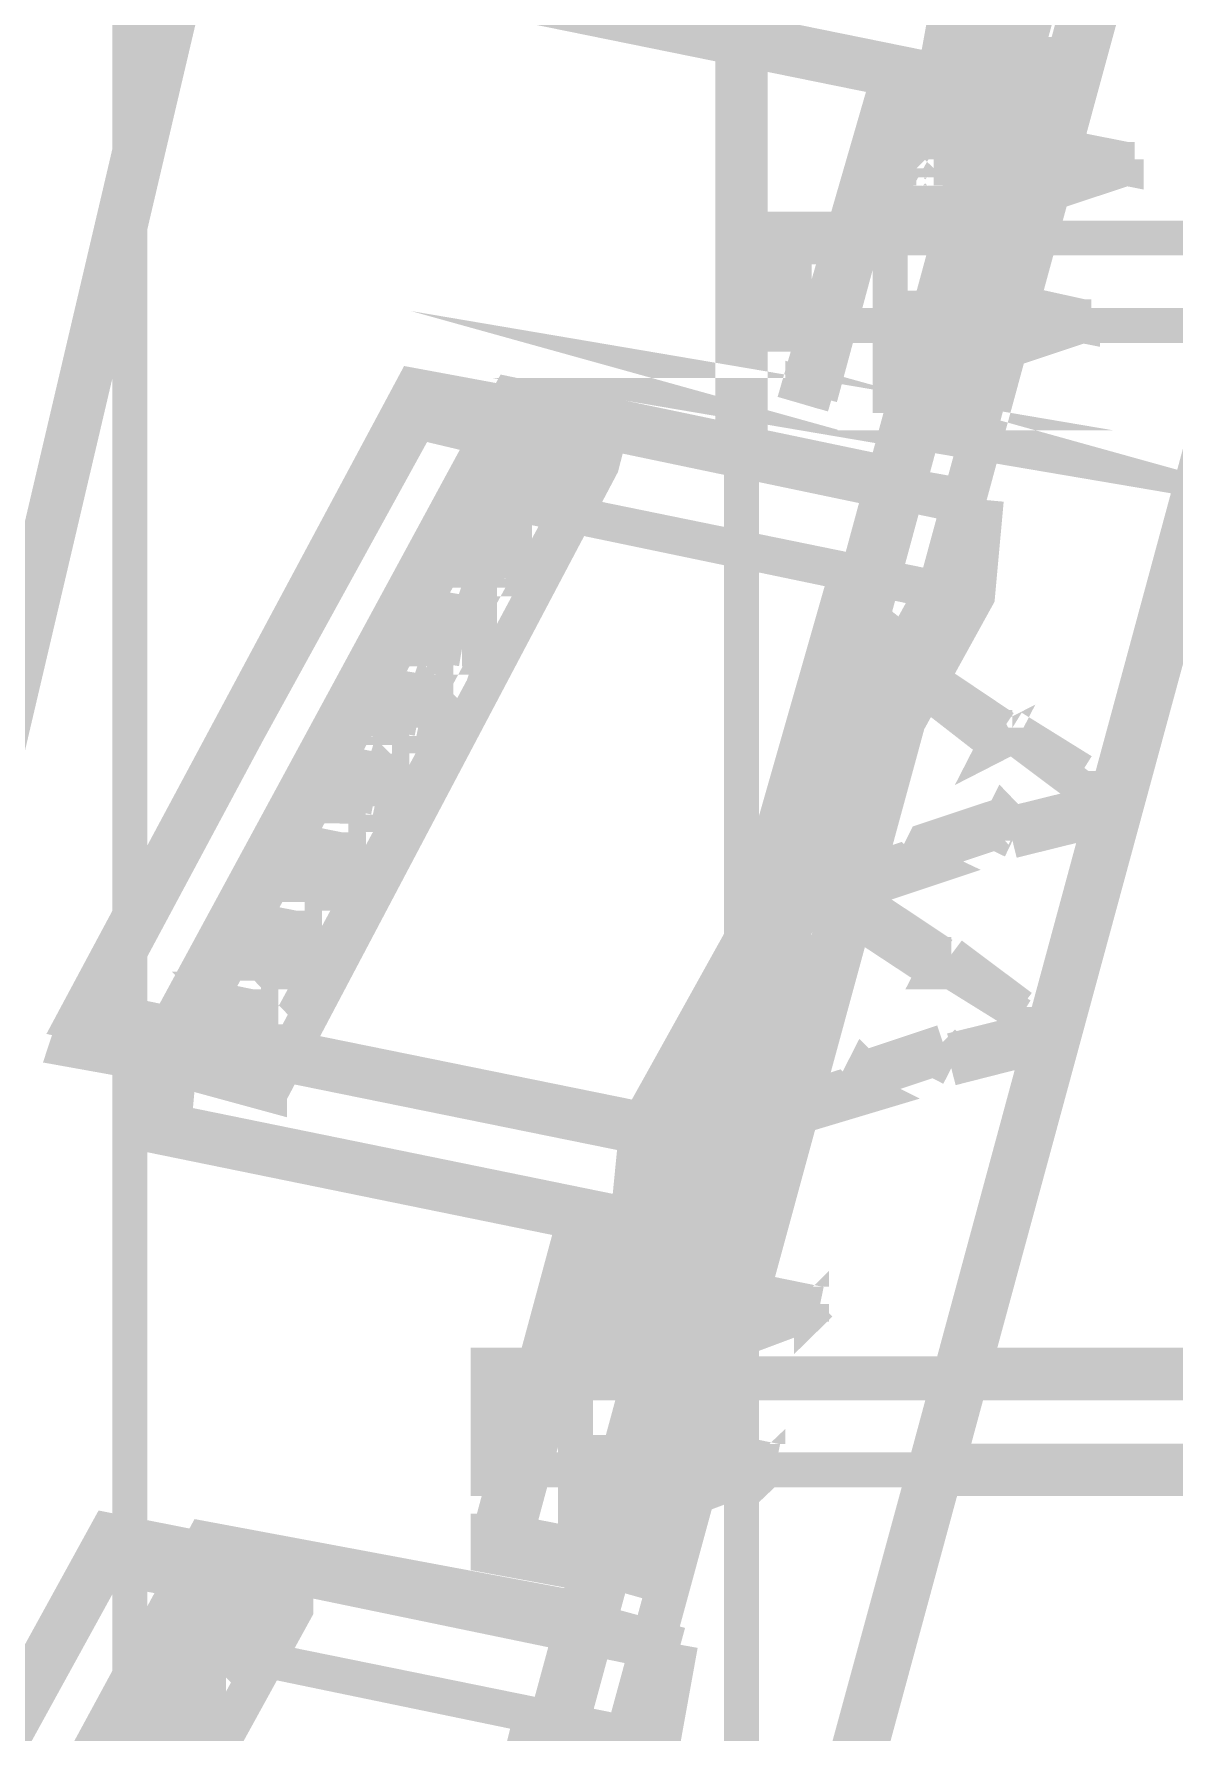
# Model space of a CAD drawing. Extents: x 0.1 to 11.6, y 0.3 to 16.2.
# Drawn here: x 8.3234 to 8.5408, y 13.0567 to 13.3806 of the extents above; entities that cross this region are included whole.
import ezdxf

# ---------------------------------------------------------------- set-up
doc = ezdxf.new("R2010")
doc.units = 0
doc.header["$MEASUREMENT"] = 0

msp = doc.modelspace()

# ---------------------------------------------------------------- linework, layer by layer
at = {"color": 0}
for points, const_width in [([(8.09, 12.2783), (8.45833, 13.8483)], 0.01), ([(8.61003, 13.3217), (8.59169, 13.3834), (8.60835, 13.32)], 0.01), ([(8.34169, 13.045), (8.34169, 13.0866), (8.34169, 13.1283), (8.34169, 13.17), (8.34169, 13.2116), (8.34169, 13.2517), (8.34169, 13.29), (8.34169, 13.3283), (8.34169, 13.3666), (8.34169, 13.4033), (8.34169, 13.4383), (8.34169, 13.4733), (8.34169, 13.5067), (8.34169, 13.54), (8.34169, 13.5717), (8.34169, 13.6017), (8.34169, 13.6317), (8.34169, 13.66)], 0.006667), ([(8.19499, 12.1816), (8.19168, 12.1833), (8.18832, 12.195), (8.19, 12.1967), (8.55832, 13.5517), (8.56168, 13.5483)], 0.01), ([(8.55832, 13.5517), (8.55664, 13.5517), (8.18832, 12.195)], 0.01), ([(8.45833, 13.3783), (8.45833, 13.3967), (8.45833, 13.4267), (8.45833, 13.4567), (8.45833, 13.485), (8.45833, 13.5133), (8.45833, 13.5283)], 0.006667), ([(8.60499, 13.5167), (8.23335, 12.1533)], 0.006667), ([(8.23335, 12.1517), (8.60499, 13.515)], 0.006667), ([(8.60667, 13.515), (8.23503, 12.15)], 0.006667), ([(8.23503, 12.1517), (8.60499, 13.515)], 0.006667), ([(8.56168, 13.5084), (8.56, 13.4916), (8.49501, 13.3717)], 0.006667), ([(8.18668, 12.135), (8.55832, 13.5)], 0.006667), ([(8.19667, 12.1783), (8.55664, 13.5)], 0.006667), ([(8.42503, 12.8483), (8.58832, 13.4517)], 0.01), ([(8.42503, 12.8467), (8.58832, 13.4483)], 0.01), ([(8.49669, 13.3717), (8.40668, 13.39), (8.41, 13.4083)], 0.01), ([(8.51833, 13.41), (8.49669, 13.3717), (8.5, 13.39)], 0.01), ([(8.52001, 13.3666), (8.52001, 13.3767), (8.50331, 13.315)], 0.006667), ([(8.32335, 13.2683), (8.19997, 13.3917)], 0.006667), ([(8.40668, 13.39), (8.49501, 13.3717), (8.49832, 13.39)], 0.006667), ([(8.45833, 13.3017), (8.45833, 13.3333), (8.45833, 13.365), (8.45833, 13.3783)], 0.01), ([(8.48833, 13.3733), (8.47, 13.31)], 0.01), ([(8.48833, 13.3733), (8.47168, 13.3117)], 0.01), ([(8.51833, 13.3767), (8.5, 13.315)], 0.006667), ([(8.51833, 13.3767), (8.51833, 13.3683), (8.5, 13.305)], 0.006667), ([(8.51833, 13.3767), (8.5, 13.315)], 0.006667), ([(8.52001, 13.3767), (8.51833, 13.3767), (8.50168, 13.315)], 0.006667), ([(8.48833, 13.3733), (8.47, 13.31)], 0.006667), ([(8.48833, 13.3733), (8.48833, 13.3717), (8.47, 13.31)], 0.006667), ([(8.48833, 13.3733), (8.49669, 13.3717)], 0.006667), ([(8.48833, 13.3733), (8.49001, 13.3733)], 0.006667), ([(8.48833, 13.3717), (8.51833, 13.3666), (8.50168, 13.3033)], 0.006667), ([(8.49669, 13.3717), (8.50667, 13.37)], 0.01), ([(8.51833, 13.3683), (8.51665, 13.3683), (8.5, 13.305)], 0.006667), ([(8.5, 13.305), (8.51833, 13.3683)], 0.006667), ([(8.50667, 13.37), (8.51665, 13.3683)], 0.006667), ([(8.5, 13.3483), (8.5, 13.3666), (8.48665, 13.3666)], 0.006667), ([(8.48665, 13.3666), (8.48665, 13.3483)], 0.006667), ([(8.5, 13.365), (8.48665, 13.365)], 0.006667), ([(8.51833, 13.3666), (8.52001, 13.3666), (8.50331, 13.305)], 0.006667), ([(8.50331, 13.3033), (8.52001, 13.3666)], 0.006667), ([(8.49164, 13.3583), (8.49333, 13.36), (8.49501, 13.3583)], 0.01), ([(8.49164, 13.36), (8.49164, 13.3583), (8.49164, 13.3567), (8.49164, 13.3583), (8.49333, 13.3567), (8.49501, 13.3583), (8.49501, 13.3567), (8.49333, 13.3567), (8.49164, 13.3567), (8.49164, 13.3583)], 0.006667), ([(8.49501, 13.3583), (8.49501, 13.3567), (8.49501, 13.355), (8.49333, 13.355), (8.49164, 13.355), (8.49164, 13.3567)], 0.006667), ([(8.49501, 13.3583), (8.49501, 13.36)], 0.006667), ([(8.49501, 13.3567), (8.49501, 13.3583)], 0.006667), ([(8.51497, 13.36), (8.51497, 13.3583), (8.51497, 13.35)], 0.006667), ([(8.53168, 13.3567), (8.51497, 13.36)], 0.006667), ([(8.51497, 13.36), (8.51497, 13.3517)], 0.006667), ([(8.53168, 13.3567), (8.53168, 13.355), (8.51497, 13.3583)], 0.006667), ([(8.51497, 13.3517), (8.51665, 13.3517), (8.53168, 13.3567)], 0.006667), ([(8.51497, 13.35), (8.51665, 13.35), (8.53168, 13.355)], 0.006667), ([(8.53168, 13.355), (8.53168, 13.3567)], 0.006667), ([(8.53168, 13.3567), (8.53331, 13.3567)], 0.006667), ([(8.51497, 13.35), (8.51497, 13.3517)], 0.006667), ([(8.51665, 13.35), (8.51665, 13.3517)], 0.006667), ([(8.5, 13.3417), (8.5, 13.3433), (8.5, 13.345), (8.5, 13.3467), (8.5, 13.3483), (8.48665, 13.3483)], 0.006667), ([(8.48665, 13.3483), (8.48665, 13.3467), (8.48665, 13.345), (8.48665, 13.3433), (8.48665, 13.3417)], 0.006667), ([(8.5, 13.3483), (8.48665, 13.3483)], 0.006667), ([(8.5, 13.345), (8.48665, 13.345)], 0.006667), ([(8.47999, 13.3417), (8.46669, 13.3417), (8.46669, 13.34), (8.46669, 13.3383), (8.46669, 13.3366), (8.46669, 13.335), (8.46669, 13.3333), (8.46669, 13.3317), (8.46669, 13.33), (8.46669, 13.3283), (8.46669, 13.3267), (8.46669, 13.325), (8.47499, 13.325)], 0.01), ([(9.39165, 13.3417), (8.46669, 13.3417)], 0.006667), ([(8.56, 13.3417), (8.47999, 13.3417)], 0.006667), ([(8.5, 13.3283), (8.5, 13.33), (8.5, 13.3317), (8.5, 13.3333), (8.5, 13.335), (8.5, 13.3366), (8.5, 13.3383), (8.5, 13.34), (8.5, 13.3417), (8.48665, 13.3417)], 0.006667), ([(8.48665, 13.3417), (8.48665, 13.34), (8.48665, 13.3383), (8.48665, 13.3366), (8.48665, 13.335), (8.48665, 13.3333), (8.48665, 13.3317), (8.48665, 13.33), (8.48665, 13.3283)], 0.006667), ([(8.50836, 13.33), (8.50667, 13.3283), (8.50667, 13.32)], 0.006667), ([(8.52333, 13.3267), (8.50836, 13.33)], 0.006667), ([(8.50836, 13.33), (8.50836, 13.3217)], 0.006667), ([(8.5, 13.3083), (8.5, 13.3267), (8.48665, 13.3267), (8.5, 13.3267), (8.5, 13.3283), (8.48665, 13.3283)], 0.006667), ([(8.48665, 13.3283), (8.48665, 13.3267), (8.48665, 13.3083)], 0.006667), ([(8.5, 13.3267), (8.48665, 13.3267)], 0.006667), ([(8.52333, 13.3267), (8.52333, 13.325), (8.50667, 13.3283)], 0.006667), ([(8.50836, 13.3217), (8.50999, 13.3217), (8.52333, 13.3267)], 0.006667), ([(8.52333, 13.3267), (8.52333, 13.325)], 0.006667), ([(8.52333, 13.3267), (8.52501, 13.3267)], 0.006667), ([(8.46669, 13.325), (9.39165, 13.325)], 0.006667), ([(8.47499, 13.325), (8.55501, 13.325)], 0.006667), ([(8.5, 13.325), (8.48665, 13.325)], 0.006667), ([(8.5, 13.325), (8.48665, 13.325)], 0.006667), ([(8.48665, 13.3233), (8.5, 13.3233)], 0.006667), ([(8.50667, 13.32), (8.50836, 13.32), (8.52333, 13.325)], 0.006667), ([(8.48665, 13.3217), (8.5, 13.3217)], 0.006667), ([(8.49164, 13.3167), (8.49164, 13.3184), (8.49164, 13.32), (8.49333, 13.32)], 0.01), ([(8.49164, 13.3167), (8.49333, 13.3184)], 0.01), ([(8.49333, 13.32), (8.49501, 13.32), (8.49501, 13.3184), (8.49501, 13.3167), (8.49333, 13.3167), (8.49164, 13.3167)], 0.006667), ([(8.50667, 13.32), (8.50836, 13.3217)], 0.006667), ([(8.50836, 13.32), (8.50999, 13.3217)], 0.006667), ([(8.49333, 13.3184), (8.49501, 13.3184), (8.49501, 13.3167), (8.49501, 13.315), (8.49333, 13.315), (8.49164, 13.315), (8.49164, 13.3167)], 0.006667), ([(8.49164, 13.315), (8.49333, 13.3133), (8.49501, 13.315), (8.49501, 13.3167), (8.49501, 13.3184), (8.49333, 13.3184)], 0.006667), ([(8.49164, 13.3167), (8.49164, 13.315), (8.49333, 13.315), (8.49501, 13.315), (8.49501, 13.3167), (8.49501, 13.3184), (8.49333, 13.3184)], 0.006667), ([(8.49164, 13.3184), (8.49164, 13.3167)], 0.006667), ([(8.49164, 13.3167), (8.49333, 13.3167)], 0.006667), ([(8.49164, 13.3167), (8.49333, 13.3167)], 0.006667), ([(8.49501, 13.3167), (8.49501, 13.3184)], 0.006667), ([(8.49501, 13.3167), (8.49669, 13.3167)], 0.006667), ([(8.34999, 13.19), (8.33333, 13.1934), (8.39665, 13.3117), (8.41499, 13.3083)], 0.01), ([(8.5, 13.305), (8.5, 13.315), (8.50168, 13.315)], 0.006667), ([(8.50168, 13.315), (8.50331, 13.315)], 0.006667), ([(8.50331, 13.315), (8.50331, 13.305)], 0.006667), ([(8.465, 13.2167), (8.44, 13.1717), (8.34999, 13.19), (8.41499, 13.31), (8.48665, 13.295)], 0.01), ([(8.43164, 13.2983), (8.39665, 13.3066), (8.39665, 13.3117)], 0.006667), ([(8.50331, 13.2733), (8.41336, 13.2917), (8.41499, 13.31)], 0.006667), ([(8.33165, 13.1883), (8.39665, 13.3066)], 0.006667), ([(8.35167, 13.19), (8.41499, 13.3083)], 0.006667), ([(8.41499, 13.3083), (8.41168, 13.2917), (8.41336, 13.2917)], 0.006667), ([(8.41499, 13.3083), (8.43332, 13.305)], 0.006667), ([(8.41499, 13.3083), (8.50331, 13.29)], 0.006667), ([(8.48665, 13.3083), (8.48833, 13.3083)], 0.006667), ([(8.49001, 13.3066), (8.5, 13.305)], 0.006667), ([(8.50168, 13.3033), (8.49001, 13.3066)], 0.006667), ([(8.34999, 13.185), (8.41499, 13.3033)], 0.006667), ([(8.43332, 13.305), (8.43164, 13.2983), (8.36833, 13.18), (8.43164, 13.2983)], 0.006667), ([(8.43332, 13.305), (8.36833, 13.185)], 0.006667), ([(8.43164, 13.2983), (8.41336, 13.3017), (8.41499, 13.3033)], 0.006667), ([(8.41499, 13.3033), (8.43164, 13.2983)], 0.006667), ([(8.5, 13.305), (8.50168, 13.305)], 0.006667), ([(8.50331, 13.305), (8.50331, 13.3033), (8.50168, 13.3033)], 0.006667), ([(8.41336, 13.3017), (8.34999, 13.1833), (8.34999, 13.185)], 0.006667), ([(8.41168, 13.3017), (8.41, 13.295)], 0.006667), ([(8.41168, 13.295), (8.41336, 13.3), (8.41168, 13.3), (8.41168, 13.3017), (8.41336, 13.3017)], 0.006667), ([(8.41336, 13.28), (8.41499, 13.285), (8.41499, 13.2833), (8.41336, 13.2833)], 0.006667), ([(8.41336, 13.2967), (8.41336, 13.3017), (8.42165, 13.3)], 0.006667), ([(8.42165, 13.2933), (8.42165, 13.2983), (8.41336, 13.3)], 0.006667), ([(8.41835, 13.3017), (8.41835, 13.3)], 0.006667), ([(8.42165, 13.295), (8.42165, 13.3), (8.42333, 13.3), (8.42333, 13.2983), (8.42165, 13.2983)], 0.006667), ([(8.42165, 13.2983), (8.42165, 13.3)], 0.006667), ([(8.45833, 12.9683), (8.45833, 12.97), (8.45833, 13.01), (8.45833, 13.0483), (8.45833, 13.0866), (8.45833, 13.125), (8.45833, 13.1617), (8.45833, 13.1967), (8.45833, 13.2333), (8.45833, 13.2667), (8.45833, 13.3), (8.45833, 13.3017)], 0.006667), ([(8.36833, 13.1783), (8.43164, 13.2983)], 0.006667), ([(8.41168, 13.295), (8.41, 13.295), (8.41, 13.2967), (8.41168, 13.2967), (8.41336, 13.2967)], 0.006667), ([(8.41336, 13.2967), (8.42165, 13.295)], 0.006667), ([(8.42333, 13.2933), (8.42333, 13.2983)], 0.006667), ([(8.42165, 13.2933), (8.41168, 13.295)], 0.006667), ([(8.41835, 13.295), (8.41835, 13.2933)], 0.006667), ([(8.42165, 13.295), (8.42165, 13.2933), (8.42333, 13.2933), (8.42165, 13.2933)], 0.006667), ([(8.42165, 13.2917), (8.42165, 13.2933)], 0.006667), ([(8.48665, 13.295), (8.50499, 13.2917)], 0.006667), ([(8.41168, 13.2917), (8.5, 13.2733)], 0.006667), ([(8.50331, 13.29), (8.5, 13.2733), (8.43668, 13.155)], 0.006667), ([(8.50331, 13.29), (8.43832, 13.1717)], 0.006667), ([(8.45833, 13.1917), (8.50331, 13.2733), (8.50499, 13.2917)], 0.006667), ([(8.50499, 13.2917), (8.465, 13.2183)], 0.006667), ([(8.40332, 13.28), (8.405, 13.285), (8.40332, 13.285), (8.40332, 13.2867), (8.405, 13.2867)], 0.006667), ([(8.40332, 13.2867), (8.40332, 13.28)], 0.006667), ([(8.405, 13.2817), (8.405, 13.2867), (8.41499, 13.285)], 0.006667), ([(8.405, 13.265), (8.40668, 13.27), (8.40668, 13.2683), (8.40831, 13.2683), (8.40668, 13.2683), (8.405, 13.2683)], 0.006667), ([(8.41, 13.2867), (8.41, 13.285)], 0.006667), ([(8.41336, 13.2783), (8.41336, 13.2833), (8.405, 13.285)], 0.006667), ([(8.41336, 13.2833), (8.41336, 13.285)], 0.006667), ([(8.41499, 13.2783), (8.41499, 13.2833)], 0.006667), ([(8.40332, 13.28), (8.40332, 13.2817), (8.405, 13.2817)], 0.006667), ([(8.41336, 13.2783), (8.40332, 13.28)], 0.006667), ([(8.405, 13.2817), (8.41336, 13.28)], 0.006667), ([(8.41, 13.28), (8.41, 13.2783)], 0.006667), ([(8.41336, 13.28), (8.41336, 13.2783), (8.41499, 13.2783), (8.41336, 13.2783)], 0.006667), ([(8.41336, 13.2767), (8.41336, 13.2783)], 0.006667), ([(8.39501, 13.265), (8.39665, 13.27), (8.39501, 13.27), (8.39501, 13.2717), (8.39665, 13.2717)], 0.006667), ([(8.39501, 13.2717), (8.39501, 13.2667)], 0.006667), ([(8.39665, 13.2667), (8.39665, 13.2717), (8.40668, 13.27)], 0.006667), ([(8.40332, 13.2717), (8.40169, 13.27)], 0.006667), ([(8.47999, 13.2683), (8.47999, 13.2717)], 0.01), ([(8.47835, 13.22), (8.47999, 13.22), (8.47999, 13.2717), (8.47999, 13.22)], 0.006667), ([(8.47835, 13.22), (8.47835, 13.2717)], 0.006667), ([(8.47999, 13.2717), (8.49501, 13.26)], 0.006667), ([(8.405, 13.2633), (8.405, 13.2683), (8.39665, 13.27)], 0.006667), ([(8.405, 13.2683), (8.40668, 13.27)], 0.006667), ([(8.40668, 13.2633), (8.40831, 13.2683)], 0.006667), ([(8.47999, 13.2683), (8.49501, 13.2567)], 0.006667), ([(8.47999, 13.22), (8.47999, 13.2167), (8.47999, 13.2683)], 0.006667), ([(8.39501, 13.265), (8.39501, 13.2667), (8.39665, 13.2667)], 0.006667), ([(8.405, 13.2633), (8.39501, 13.265)], 0.006667), ([(8.39665, 13.2667), (8.405, 13.265)], 0.006667), ([(8.40169, 13.265), (8.40169, 13.2633)], 0.006667), ([(8.405, 13.265), (8.40668, 13.2633), (8.405, 13.2633)], 0.006667), ([(8.405, 13.2617), (8.405, 13.2633)], 0.006667), ([(8.38835, 13.2517), (8.38835, 13.2567), (8.39833, 13.255)], 0.006667), ([(8.39665, 13.25), (8.39833, 13.255), (8.40001, 13.2533), (8.39833, 13.2533), (8.39665, 13.2533)], 0.006667), ([(8.49333, 13.2584), (8.49164, 13.2567), (8.50667, 13.245)], 0.006667), ([(8.49501, 13.26), (8.49501, 13.2567), (8.49164, 13.2567)], 0.006667), ([(8.49501, 13.26), (8.49333, 13.2584)], 0.006667), ([(8.49333, 13.2584), (8.50836, 13.2483)], 0.006667), ([(8.38835, 13.25), (8.38835, 13.255), (8.38667, 13.255), (8.38667, 13.2567), (8.38835, 13.2567)], 0.006667), ([(8.38667, 13.2567), (8.38667, 13.2517)], 0.006667), ([(8.39665, 13.2483), (8.39665, 13.2533), (8.38835, 13.255)], 0.006667), ([(8.39501, 13.2567), (8.39501, 13.255)], 0.006667), ([(8.39833, 13.2533), (8.39833, 13.255)], 0.006667), ([(8.38835, 13.25), (8.38667, 13.25), (8.38667, 13.2517), (8.38835, 13.2517)], 0.006667), ([(8.38835, 13.2517), (8.39665, 13.25)], 0.006667), ([(8.39833, 13.2483), (8.40001, 13.2533)], 0.006667), ([(8.39665, 13.2483), (8.38835, 13.25)], 0.006667), ([(8.39333, 13.25), (8.39333, 13.2483)], 0.006667), ([(8.39665, 13.25), (8.39833, 13.25), (8.39833, 13.2483), (8.39665, 13.2483)], 0.006667), ([(8.39665, 13.2483), (8.39833, 13.2483)], 0.006667), ([(8.50999, 13.2483), (8.50836, 13.2483), (8.50667, 13.245), (8.50999, 13.2467)], 0.006667), ([(8.50999, 13.2483), (8.50999, 13.2467), (8.52333, 13.2367)], 0.006667), ([(8.50999, 13.2483), (8.52333, 13.24)], 0.006667), ([(8.37999, 13.235), (8.37999, 13.24), (8.37831, 13.24), (8.37831, 13.2416), (8.37999, 13.2416), (8.38167, 13.2416)], 0.006667), ([(8.37831, 13.2416), (8.37831, 13.2367)], 0.006667), ([(8.37999, 13.2367), (8.38167, 13.2416), (8.38997, 13.24)], 0.006667), ([(8.38667, 13.2416), (8.38667, 13.24)], 0.006667), ([(8.38835, 13.235), (8.38997, 13.24), (8.39165, 13.2383), (8.38997, 13.2383)], 0.006667), ([(8.46669, 13.225), (8.46669, 13.2233), (8.46832, 13.2267)], 0.01), ([(8.38835, 13.2333), (8.38997, 13.2383), (8.37999, 13.24)], 0.006667), ([(8.38997, 13.2383), (8.38997, 13.24)], 0.006667), ([(8.38997, 13.2333), (8.39165, 13.2383)], 0.006667), ([(8.52333, 13.2333), (8.52333, 13.24), (8.52333, 13.2367), (8.52333, 13.23)], 0.006667), ([(8.37999, 13.235), (8.37831, 13.235), (8.37831, 13.2367), (8.37999, 13.2367)], 0.006667), ([(8.37999, 13.2367), (8.38835, 13.235)], 0.006667), ([(8.38835, 13.2333), (8.37999, 13.235)], 0.006667), ([(8.38499, 13.235), (8.38499, 13.2333)], 0.006667), ([(8.38835, 13.235), (8.38997, 13.235), (8.38997, 13.2333), (8.38835, 13.2333)], 0.006667), ([(8.38835, 13.2333), (8.38997, 13.2333)], 0.006667), ([(8.50836, 13.2317), (8.49333, 13.2267), (8.49164, 13.2233), (8.50667, 13.2283)], 0.006667), ([(8.50999, 13.23), (8.50836, 13.2317), (8.50667, 13.2283), (8.50999, 13.2267)], 0.006667), ([(8.52333, 13.2333), (8.52333, 13.23), (8.50999, 13.2267)], 0.006667), ([(8.52333, 13.2333), (8.50999, 13.23)], 0.006667), ([(8.50999, 13.2267), (8.50999, 13.23)], 0.006667), ([(8.37169, 13.2267), (8.37001, 13.2217)], 0.006667), ([(8.37169, 13.2217), (8.37332, 13.2267), (8.38167, 13.225)], 0.006667), ([(8.37169, 13.22), (8.37169, 13.225), (8.37169, 13.2267), (8.37332, 13.2267)], 0.006667), ([(8.37999, 13.2183), (8.38167, 13.2233), (8.37169, 13.225)], 0.006667), ([(8.37831, 13.2267), (8.37831, 13.225)], 0.006667), ([(8.38167, 13.22), (8.38167, 13.225), (8.38336, 13.225), (8.38336, 13.2233), (8.38167, 13.2233)], 0.006667), ([(8.38167, 13.2233), (8.38167, 13.225)], 0.006667), ([(8.465, 13.225), (8.465, 13.2167)], 0.01), ([(8.48335, 13.2133), (8.46669, 13.2233), (8.46669, 13.1733)], 0.006667), ([(8.46832, 13.2267), (8.48335, 13.2167)], 0.006667), ([(8.46832, 13.1767), (8.46832, 13.2267)], 0.006667), ([(8.47999, 13.22), (8.49501, 13.225), (8.49333, 13.2267)], 0.006667), ([(8.49501, 13.2217), (8.49501, 13.225)], 0.006667), ([(8.37169, 13.22), (8.37001, 13.22), (8.37001, 13.2217), (8.37169, 13.2217)], 0.006667), ([(8.37169, 13.2217), (8.38167, 13.22)], 0.006667), ([(8.38167, 13.2183), (8.38336, 13.2233)], 0.006667), ([(8.46832, 13.1767), (8.46669, 13.1733), (8.46669, 13.2233)], 0.006667), ([(8.47999, 13.2167), (8.49501, 13.2217), (8.49164, 13.2233)], 0.006667), ([(8.37999, 13.2183), (8.37169, 13.22)], 0.006667), ([(8.37668, 13.22), (8.37668, 13.2183)], 0.006667), ([(8.38167, 13.22), (8.38167, 13.2183), (8.37999, 13.2183)], 0.006667), ([(8.47999, 13.22), (8.46669, 13.1733), (8.465, 13.1733)], 0.006667), ([(8.465, 13.1733), (8.47835, 13.22)], 0.006667), ([(8.37999, 13.2183), (8.38167, 13.2183)], 0.006667), ([(8.465, 13.2167), (8.465, 13.1733)], 0.006667), ([(8.48335, 13.2167), (8.48335, 13.2133), (8.47999, 13.2116)], 0.006667), ([(8.48335, 13.2167), (8.48167, 13.215)], 0.006667), ([(8.36333, 13.2067), (8.36501, 13.2116), (8.37332, 13.21)], 0.006667), ([(8.48167, 13.215), (8.47999, 13.2116), (8.49501, 13.2017)], 0.006667), ([(8.48167, 13.215), (8.49669, 13.205)], 0.006667), ([(8.36333, 13.2116), (8.36165, 13.2067)], 0.006667), ([(8.36333, 13.205), (8.36501, 13.21), (8.36333, 13.21), (8.36333, 13.2116), (8.36501, 13.2116)], 0.006667), ([(8.37169, 13.2033), (8.37332, 13.2083), (8.36501, 13.21)], 0.006667), ([(8.37001, 13.2116), (8.37001, 13.21)], 0.006667), ([(8.37332, 13.205), (8.37332, 13.21), (8.375, 13.21), (8.375, 13.2083), (8.37332, 13.2083)], 0.006667), ([(8.37332, 13.2083), (8.37332, 13.21)], 0.006667), ([(8.36333, 13.205), (8.36165, 13.205), (8.36165, 13.2067), (8.36333, 13.2067)], 0.006667), ([(8.36333, 13.2067), (8.37332, 13.205)], 0.006667), ([(8.375, 13.2033), (8.375, 13.2083)], 0.006667), ([(8.37169, 13.2033), (8.36333, 13.205)], 0.006667), ([(8.37001, 13.205), (8.36833, 13.2033)], 0.006667), ([(8.37332, 13.205), (8.37332, 13.2033), (8.375, 13.2033), (8.37332, 13.2033), (8.37169, 13.2033)], 0.006667), ([(8.37169, 13.2033), (8.37332, 13.2033)], 0.006667), ([(8.49669, 13.205), (8.49501, 13.2017), (8.49832, 13.2017)], 0.006667), ([(8.49669, 13.205), (8.49832, 13.205)], 0.006667), ([(8.49832, 13.205), (8.49832, 13.2017), (8.51167, 13.1934)], 0.006667), ([(8.49832, 13.205), (8.51167, 13.195)], 0.006667), ([(8.35499, 13.1967), (8.35335, 13.1917)], 0.006667), ([(8.35499, 13.19), (8.35667, 13.195), (8.35499, 13.195), (8.35499, 13.1967), (8.35667, 13.1967)], 0.006667), ([(8.35667, 13.1917), (8.35667, 13.1967), (8.36501, 13.195)], 0.006667), ([(8.36165, 13.1967), (8.36165, 13.195)], 0.006667), ([(8.34999, 13.185), (8.33165, 13.1883), (8.33333, 13.1934)], 0.01), ([(8.36501, 13.1883), (8.36501, 13.1934), (8.35667, 13.195)], 0.006667), ([(8.36501, 13.19), (8.36501, 13.195), (8.36664, 13.195), (8.36664, 13.1934), (8.36501, 13.1934)], 0.006667), ([(8.36501, 13.1934), (8.36501, 13.195)], 0.006667), ([(8.36664, 13.1883), (8.36664, 13.1934)], 0.006667), ([(8.45833, 13.1917), (8.43832, 13.1533), (8.44, 13.1717)], 0.01), ([(8.51167, 13.19), (8.51167, 13.195), (8.51167, 13.1934), (8.51167, 13.1867)], 0.006667), ([(8.43832, 13.1533), (8.34831, 13.1717), (8.34999, 13.19)], 0.01), ([(8.34831, 13.1717), (8.35167, 13.19)], 0.006667), ([(8.36833, 13.185), (8.34999, 13.19)], 0.006667), ([(8.43832, 13.1717), (8.35167, 13.19)], 0.006667), ([(8.35499, 13.19), (8.35335, 13.19), (8.35335, 13.1917), (8.35499, 13.1917), (8.35667, 13.1917)], 0.006667), ([(8.36501, 13.1883), (8.35499, 13.19)], 0.006667), ([(8.35667, 13.1917), (8.36501, 13.19)], 0.006667), ([(8.36165, 13.19), (8.36165, 13.1883)], 0.006667), ([(8.36501, 13.19), (8.36501, 13.1883), (8.36664, 13.1883), (8.36501, 13.1883)], 0.006667), ([(8.49832, 13.1867), (8.51167, 13.19), (8.51167, 13.1867), (8.49832, 13.1833)], 0.006667), ([(8.36501, 13.1883), (8.36664, 13.1883)], 0.006667), ([(8.48167, 13.1833), (8.49669, 13.1883)], 0.006667), ([(8.49669, 13.1883), (8.49501, 13.185), (8.49832, 13.1833)], 0.006667), ([(8.49669, 13.1883), (8.49832, 13.1867)], 0.006667), ([(8.49832, 13.1833), (8.49832, 13.1867)], 0.006667), ([(8.36833, 13.185), (8.36833, 13.18), (8.34999, 13.185)], 0.006667), ([(8.36833, 13.18), (8.34999, 13.185)], 0.006667), ([(8.34999, 13.1833), (8.36833, 13.1783), (8.36833, 13.18)], 0.006667), ([(8.46832, 13.1767), (8.48335, 13.1816), (8.48167, 13.1833), (8.47999, 13.18), (8.49501, 13.185)], 0.006667), ([(8.46001, 13.1483), (8.46001, 13.1583), (8.44336, 13.0967)], 0.006667), ([(8.46669, 13.1733), (8.48335, 13.1783), (8.47999, 13.18)], 0.006667), ([(8.48335, 13.1783), (8.48335, 13.1816)], 0.006667), ([(8.34831, 13.1717), (8.43668, 13.155), (8.43832, 13.1717)], 0.006667), ([(8.34831, 13.1717), (8.34999, 13.1717)], 0.006667), ([(8.46001, 13.1583), (8.45833, 13.1583), (8.44168, 13.0967)], 0.006667), ([(8.45833, 13.1583), (8.45833, 13.15), (8.44168, 13.0883)], 0.006667), ([(8.45833, 13.1583), (8.44168, 13.0967)], 0.006667), ([(8.46001, 13.1583), (8.44336, 13.0967)], 0.006667), ([(8.42833, 13.155), (8.41168, 13.0933)], 0.01), ([(8.42833, 13.155), (8.41168, 13.0917)], 0.006667), ([(8.42833, 13.155), (8.41168, 13.0917)], 0.006667), ([(8.43001, 13.155), (8.41336, 13.0933)], 0.01), ([(8.42833, 13.155), (8.46001, 13.1483), (8.44168, 13.085)], 0.006667), ([(8.42833, 13.155), (8.43001, 13.155)], 0.006667), ([(8.43001, 13.155), (8.43832, 13.1533)], 0.006667), ([(8.43832, 13.1533), (8.44835, 13.1517)], 0.01), ([(8.44835, 13.1517), (8.45665, 13.15)], 0.006667), ([(8.44168, 13.1317), (8.44168, 13.1483), (8.42665, 13.1483)], 0.006667), ([(8.42665, 13.1483), (8.42665, 13.1317)], 0.006667), ([(8.45833, 13.15), (8.45665, 13.15), (8.44, 13.0866)], 0.006667), ([(8.44168, 13.0883), (8.45833, 13.15)], 0.006667), ([(8.46001, 13.1483), (8.44336, 13.0866)], 0.006667), ([(8.44336, 13.0866), (8.46001, 13.1483)], 0.006667), ([(8.44168, 13.1467), (8.42665, 13.1467)], 0.006667), ([(8.43164, 13.1417), (8.43332, 13.1417), (8.435, 13.1417), (8.43668, 13.1417)], 0.01), ([(8.43164, 13.14), (8.43332, 13.1417), (8.435, 13.1417), (8.43668, 13.14)], 0.01), ([(8.43164, 13.1417), (8.43332, 13.1417), (8.435, 13.1417), (8.43668, 13.1417)], 0.01), ([(8.43164, 13.1417), (8.43164, 13.14)], 0.006667), ([(8.43668, 13.14), (8.43668, 13.1417)], 0.006667), ([(8.45665, 13.1417), (8.45665, 13.1334)], 0.006667), ([(8.47331, 13.1383), (8.47168, 13.1383), (8.45665, 13.1417)], 0.006667), ([(8.47331, 13.1383), (8.45665, 13.1417)], 0.006667), ([(8.45665, 13.1417), (8.45665, 13.1334)], 0.006667), ([(8.47331, 13.1383), (8.47168, 13.1367), (8.47168, 13.1383)], 0.006667), ([(8.43164, 13.14), (8.43164, 13.1383), (8.43332, 13.1383), (8.435, 13.1383), (8.43668, 13.14)], 0.006667), ([(8.45665, 13.1334), (8.45833, 13.1334), (8.47331, 13.1383)], 0.006667), ([(8.47331, 13.1383), (8.47499, 13.1383)], 0.006667), ([(8.45665, 13.1334), (8.45833, 13.1317), (8.47168, 13.1367)], 0.006667), ([(8.44168, 13.125), (8.44168, 13.1267), (8.44168, 13.1283), (8.44168, 13.13), (8.44168, 13.1317), (8.42665, 13.1317)], 0.006667), ([(8.42665, 13.1317), (8.42665, 13.13), (8.42665, 13.1283), (8.42665, 13.1267), (8.42665, 13.125)], 0.006667), ([(8.45665, 13.1334), (8.45833, 13.1334)], 0.006667), ([(8.45833, 13.1317), (8.45833, 13.1334)], 0.006667), ([(8.44168, 13.13), (8.42665, 13.13)], 0.006667), ([(8.41997, 13.125), (8.41168, 13.125), (8.41168, 13.1233), (8.41168, 13.1217), (8.41168, 13.12), (8.41168, 13.1183), (8.41168, 13.1166), (8.41168, 13.115), (8.41168, 13.1133), (8.41168, 13.1117), (8.41168, 13.11), (8.41168, 13.1083), (8.41168, 13.1067), (8.41499, 13.1067)], 0.01), ([(8.50168, 13.125), (8.41997, 13.125)], 0.006667), ([(8.44168, 13.1267), (8.42665, 13.1267)], 0.006667), ([(8.44168, 13.11), (8.44168, 13.1117), (8.44168, 13.1133), (8.44168, 13.115), (8.44168, 13.1166), (8.44168, 13.1183), (8.44168, 13.12), (8.44168, 13.1217), (8.44168, 13.1233), (8.44168, 13.125), (8.42665, 13.125)], 0.006667), ([(8.42665, 13.125), (8.42665, 13.1233), (8.42665, 13.1217), (8.42665, 13.12), (8.42665, 13.1183), (8.42665, 13.1166), (8.42665, 13.115), (8.42665, 13.1133), (8.42665, 13.1117), (8.42665, 13.11)], 0.006667), ([(8.62668, 13.125), (8.50168, 13.125)], 0.01), ([(9.59332, 13.1233), (8.41168, 13.1233)], 0.006667), ([(8.44835, 13.1117), (8.44835, 13.1033)], 0.006667), ([(8.465, 13.1083), (8.46332, 13.1083), (8.44835, 13.1117)], 0.006667), ([(8.465, 13.1083), (8.44835, 13.1117)], 0.006667), ([(8.44835, 13.1117), (8.44835, 13.1033)], 0.006667), ([(8.44168, 13.11), (8.42665, 13.11)], 0.006667), ([(8.42665, 13.11), (8.44168, 13.11), (8.44168, 13.1083)], 0.006667), ([(8.42665, 13.11), (8.42665, 13.1083)], 0.006667), ([(8.44168, 13.0917), (8.44168, 13.1083), (8.42665, 13.1083), (8.44168, 13.1083)], 0.006667), ([(8.42665, 13.1083), (8.42665, 13.0917)], 0.006667), ([(8.44168, 13.1083), (8.42665, 13.1083)], 0.006667), ([(8.44835, 13.1033), (8.44997, 13.1033), (8.465, 13.1083)], 0.006667), ([(8.465, 13.1083), (8.46332, 13.1067), (8.46332, 13.1083)], 0.006667), ([(8.465, 13.1083), (8.46669, 13.1083)], 0.006667), ([(8.49669, 13.1067), (8.63167, 13.1067)], 0.01), ([(8.41168, 13.1067), (9.59332, 13.1067)], 0.006667), ([(8.41499, 13.1067), (8.49669, 13.1067)], 0.006667), ([(8.44168, 13.1067), (8.42665, 13.1067)], 0.006667), ([(8.42665, 13.1067), (8.44168, 13.1067)], 0.006667), ([(8.44835, 13.1033), (8.44997, 13.1017), (8.46332, 13.1067)], 0.006667), ([(8.42665, 13.1033), (8.44168, 13.1033)], 0.006667), ([(8.43332, 13.0983), (8.43164, 13.0983), (8.43164, 13.1), (8.43164, 13.1017), (8.43332, 13.1017), (8.435, 13.1017)], 0.01), ([(8.44835, 13.1033), (8.44997, 13.1033)], 0.006667), ([(8.44997, 13.1017), (8.44997, 13.1033)], 0.006667), ([(8.43164, 13.0983), (8.43164, 13.1), (8.43332, 13.1)], 0.01), ([(8.435, 13.1017), (8.43332, 13.1017), (8.435, 13.1017), (8.435, 13.1), (8.43668, 13.1), (8.43668, 13.0983), (8.435, 13.0967), (8.43332, 13.0967), (8.43332, 13.0983), (8.43164, 13.0983)], 0.006667), ([(8.43164, 13.0983), (8.43164, 13.1)], 0.006667), ([(8.43332, 13.1), (8.435, 13.1), (8.43668, 13.0983), (8.43668, 13.0967), (8.435, 13.0967), (8.43332, 13.0967), (8.43164, 13.0967), (8.43164, 13.0983)], 0.006667), ([(8.435, 13.1), (8.43668, 13.1), (8.43668, 13.0983), (8.435, 13.0967), (8.43332, 13.0967), (8.43164, 13.0983), (8.43164, 13.1)], 0.006667), ([(8.43164, 13.1), (8.43164, 13.0983)], 0.006667), ([(8.435, 13.1017), (8.43668, 13.1017), (8.43668, 13.1), (8.43668, 13.0983), (8.435, 13.0983), (8.43332, 13.0983)], 0.006667), ([(8.43668, 13.0983), (8.43668, 13.1)], 0.006667), ([(8.27333, 12.975), (8.33832, 13.0933), (8.35499, 13.09)], 0.01), ([(8.43164, 13.0983), (8.43332, 13.0983)], 0.006667), ([(8.43668, 13.0983), (8.43832, 13.0983)], 0.006667), ([(8.44168, 13.0883), (8.44168, 13.0967)], 0.006667), ([(8.44168, 13.0967), (8.44336, 13.0967)], 0.006667), ([(8.44336, 13.0967), (8.44499, 13.0967)], 0.006667), ([(8.44336, 13.0967), (8.44336, 13.0866)], 0.006667), ([(8.40668, 13), (8.38167, 12.9533), (8.29167, 12.9717), (8.35667, 13.0917), (8.42833, 13.0783)], 0.01), ([(8.37332, 13.0817), (8.33664, 13.0883), (8.33832, 13.0933)], 0.006667), ([(8.43001, 13.0883), (8.41168, 13.0917), (8.41168, 13.0933), (8.41336, 13.0933), (8.43001, 13.09)], 0.01), ([(8.29167, 12.9717), (8.35499, 13.09)], 0.006667), ([(8.44336, 13.055), (8.35335, 13.0733), (8.35667, 13.0917)], 0.006667), ([(8.35499, 13.09), (8.35335, 13.0733)], 0.006667), ([(8.35499, 13.09), (8.37332, 13.0866)], 0.006667), ([(8.35499, 13.09), (8.44336, 13.0717)], 0.006667), ([(8.44168, 13.09), (8.44168, 13.0917), (8.42665, 13.0917)], 0.006667), ([(8.42665, 13.0917), (8.42665, 13.09)], 0.006667), ([(8.44168, 13.09), (8.42665, 13.09)], 0.006667), ([(8.43001, 13.09), (8.44, 13.0866)], 0.006667), ([(8.27333, 12.97), (8.33664, 13.0883)], 0.006667), ([(8.37332, 13.0866), (8.37332, 13.0817), (8.30832, 12.9633), (8.37332, 13.0817)], 0.006667), ([(8.37332, 13.0866), (8.31, 12.9683)], 0.006667), ([(8.44168, 13.085), (8.43001, 13.0883)], 0.006667), ([(8.44, 13.0866), (8.44168, 13.0866), (8.44168, 13.0883)], 0.006667), ([(8.44336, 13.0866), (8.44336, 13.085), (8.44168, 13.085)], 0.006667), ([(8.28999, 12.9667), (8.35499, 13.085)], 0.006667), ([(8.35499, 13.0833), (8.28999, 12.965), (8.28999, 12.9667)], 0.006667), ([(8.35499, 13.085), (8.37332, 13.0817), (8.37332, 13.08), (8.30832, 12.9616)], 0.006667), ([(8.35335, 13.0767), (8.35335, 13.0817), (8.35167, 13.0833), (8.35335, 13.0833)], 0.006667), ([(8.35167, 13.0833), (8.35167, 13.0783)], 0.006667), ([(8.35335, 13.0783), (8.35335, 13.0833), (8.36333, 13.0817)], 0.006667), ([(8.37332, 13.08), (8.35499, 13.0833), (8.35499, 13.085)], 0.006667), ([(8.36003, 13.0833), (8.36003, 13.0817)], 0.006667), ([(8.36333, 13.0817), (8.36333, 13.0833)], 0.006667), ([(8.36165, 13.075), (8.36333, 13.08), (8.35335, 13.0817)], 0.006667), ([(8.36165, 13.0767), (8.36333, 13.0817), (8.36501, 13.0817), (8.36501, 13.08), (8.36333, 13.08)], 0.006667), ([(8.36333, 13.075), (8.36501, 13.08)], 0.006667), ([(8.35335, 13.0767), (8.35167, 13.0767), (8.35167, 13.0783), (8.35335, 13.0783)], 0.006667), ([(8.35335, 13.0783), (8.36165, 13.0767)], 0.006667), ([(8.36165, 13.075), (8.35335, 13.0767)], 0.006667), ([(8.35835, 13.0767), (8.35835, 13.075)], 0.006667), ([(8.36165, 13.0767), (8.36333, 13.0767), (8.36333, 13.075), (8.36165, 13.075)], 0.006667), ([(8.36165, 13.075), (8.36165, 13.0767)], 0.006667), ([(8.42833, 13.0783), (8.44667, 13.0733)], 0.006667), ([(8.35335, 13.0733), (8.44168, 13.055)], 0.006667), ([(8.40001, 12.975), (8.44336, 13.055), (8.44667, 13.0733)], 0.006667), ([(8.44667, 13.0733), (8.40668, 13)], 0.006667), ([(8.44336, 13.0717), (8.44168, 13.055), (8.37668, 12.9367)], 0.006667), ([(8.44336, 13.0717), (8.37999, 12.9533)], 0.006667), ([(8.345, 13.0617), (8.345, 13.0667), (8.345, 13.0684), (8.34332, 13.0684), (8.345, 13.0684), (8.34668, 13.0684)], 0.006667), ([(8.34332, 13.0684), (8.34332, 13.0633)], 0.006667), ([(8.345, 13.0633), (8.34668, 13.0684), (8.35499, 13.0667)], 0.006667), ([(8.35335, 13.06), (8.35499, 13.065), (8.345, 13.0667)], 0.006667), ([(8.35167, 13.0684), (8.35167, 13.0667)], 0.006667), ([(8.35499, 13.0667), (8.35499, 13.0684)], 0.006667), ([(8.35499, 13.0617), (8.35499, 13.0667), (8.35667, 13.0667), (8.35667, 13.065), (8.35499, 13.065)], 0.006667), ([(8.345, 13.0617), (8.34332, 13.0617), (8.34332, 13.0633), (8.345, 13.0633)], 0.006667), ([(8.345, 13.0633), (8.35499, 13.0617)], 0.006667), ([(8.35499, 13.06), (8.35667, 13.065)], 0.006667), ([(8.35335, 13.06), (8.345, 13.0617)], 0.006667), ([(8.34999, 13.0617), (8.34999, 13.06)], 0.006667), ([(8.35499, 13.0617), (8.35499, 13.06), (8.35335, 13.06)], 0.006667), ([(8.35335, 13.06), (8.35335, 13.0617)], 0.006667), ([(8.33664, 13.0483), (8.33832, 13.0533), (8.34668, 13.0517)], 0.006667), ([(8.41997, 13.05), (8.42165, 13.0533)], 0.01)]:
    msp.add_lwpolyline(points, dxfattribs=dict(at, const_width=const_width))
for points, const_width in [([(8.49333, 13.3617), (8.49501, 13.3617), (8.49501, 13.36), (8.49501, 13.3583), (8.49333, 13.3583), (8.49164, 13.3583), (8.49164, 13.36), (8.49164, 13.3617), (8.49333, 13.3617)], 0.01), ([(8.49333, 13.36), (8.49164, 13.36), (8.49164, 13.3583), (8.49164, 13.36), (8.49333, 13.36), (8.49501, 13.36), (8.49501, 13.3583), (8.49501, 13.36), (8.49333, 13.36)], 0.01), ([(8.49001, 13.3066), (8.47, 13.31), (8.47168, 13.31), (8.47168, 13.3117), (8.49001, 13.3066)], 0.01), ([(8.49333, 13.3184), (8.49164, 13.3184), (8.49333, 13.3184)], 0.01), ([(8.48665, 13.3083), (8.5, 13.3083), (8.48665, 13.3083)], 0.006667), ([(8.41997, 13.3), (8.42165, 13.3), (8.42165, 13.3017), (8.41997, 13.3017), (8.41835, 13.3017), (8.41835, 13.3), (8.41997, 13.3)], 0.01), ([(8.41997, 13.3), (8.42165, 13.3), (8.42165, 13.2983), (8.41997, 13.2983), (8.41835, 13.2983), (8.41835, 13.3), (8.41997, 13.3)], 0.006667), ([(8.41997, 13.295), (8.42165, 13.295), (8.42165, 13.2933), (8.41997, 13.2933), (8.41835, 13.2933), (8.41835, 13.295), (8.41997, 13.295)], 0.006667), ([(8.41997, 13.2933), (8.42165, 13.2933), (8.42165, 13.2917), (8.41997, 13.2917), (8.41835, 13.2917), (8.41835, 13.2933), (8.41997, 13.2933)], 0.006667), ([(8.41168, 13.285), (8.41336, 13.285), (8.41336, 13.2867), (8.41168, 13.2867), (8.41, 13.2867), (8.41168, 13.2867), (8.41168, 13.285)], 0.01), ([(8.41168, 13.285), (8.41336, 13.285), (8.41336, 13.2833), (8.41168, 13.2833), (8.41, 13.2833), (8.41, 13.285), (8.41168, 13.285)], 0.006667), ([(8.41168, 13.28), (8.41336, 13.28), (8.41336, 13.2783), (8.41168, 13.2783), (8.41, 13.2783), (8.41, 13.28), (8.41168, 13.28)], 0.006667), ([(8.41168, 13.2783), (8.41336, 13.2783), (8.41336, 13.2767), (8.41168, 13.2767), (8.41, 13.2767), (8.41, 13.2783), (8.41168, 13.2783)], 0.006667), ([(8.40332, 13.27), (8.405, 13.27), (8.40668, 13.27), (8.40668, 13.2717), (8.405, 13.2717), (8.40332, 13.2717), (8.40332, 13.27)], 0.01), ([(8.465, 13.225), (8.46669, 13.225), (8.47999, 13.2717), (8.47835, 13.2717), (8.465, 13.225)], 0.01), ([(8.405, 13.27), (8.405, 13.2683), (8.40332, 13.2683), (8.40169, 13.27), (8.40332, 13.27), (8.405, 13.27)], 0.006667), ([(8.40332, 13.265), (8.405, 13.265), (8.405, 13.2633), (8.40332, 13.2633), (8.40169, 13.2633), (8.40169, 13.265), (8.40332, 13.265)], 0.006667), ([(8.40332, 13.2633), (8.405, 13.2633), (8.405, 13.2617), (8.40332, 13.2617), (8.40169, 13.2617), (8.40169, 13.2633), (8.40332, 13.2633)], 0.006667), ([(8.39665, 13.255), (8.39833, 13.255), (8.39833, 13.2567), (8.39665, 13.2567), (8.39501, 13.2567), (8.39501, 13.255), (8.39665, 13.255)], 0.01), ([(8.39665, 13.255), (8.39833, 13.255), (8.39833, 13.2533), (8.39665, 13.2533), (8.39501, 13.2533), (8.39501, 13.255), (8.39665, 13.255)], 0.006667), ([(8.39501, 13.2483), (8.39665, 13.2483), (8.39665, 13.2467), (8.39501, 13.2467), (8.39333, 13.2483), (8.39501, 13.2483)], 0.006667), ([(8.39501, 13.25), (8.39665, 13.25), (8.39665, 13.2483), (8.39501, 13.2483), (8.39333, 13.2483), (8.39333, 13.25), (8.39501, 13.25)], 0.006667), ([(8.38835, 13.24), (8.38997, 13.24), (8.38997, 13.2416), (8.38835, 13.2416), (8.38667, 13.2416), (8.38667, 13.24), (8.38835, 13.24)], 0.01), ([(8.38835, 13.24), (8.38997, 13.24), (8.38997, 13.2383), (8.38835, 13.2383), (8.38667, 13.2383), (8.38667, 13.24), (8.38835, 13.24)], 0.006667), ([(8.38667, 13.235), (8.38835, 13.235), (8.38835, 13.2333), (8.38667, 13.2333), (8.38499, 13.2333), (8.38499, 13.235), (8.38667, 13.235)], 0.006667), ([(8.38667, 13.2333), (8.38835, 13.2333), (8.38835, 13.2317), (8.38667, 13.2317), (8.38499, 13.2333), (8.38667, 13.2333)], 0.006667), ([(8.37999, 13.225), (8.38167, 13.225), (8.38167, 13.2267), (8.37999, 13.2267), (8.37831, 13.2267), (8.37831, 13.225), (8.37999, 13.225)], 0.01), ([(8.37999, 13.225), (8.38167, 13.225), (8.38167, 13.2233), (8.37999, 13.2233), (8.37831, 13.2233), (8.37831, 13.225), (8.37999, 13.225)], 0.006667), ([(8.37999, 13.22), (8.37999, 13.2183), (8.37831, 13.2183), (8.37668, 13.22), (8.37831, 13.22), (8.37999, 13.22)], 0.006667), ([(8.37831, 13.2183), (8.37999, 13.2183), (8.37999, 13.2167), (8.37831, 13.2167), (8.37831, 13.2183), (8.37668, 13.2183), (8.37831, 13.2183)], 0.006667), ([(8.37169, 13.21), (8.37332, 13.21), (8.37332, 13.2116), (8.37169, 13.2116), (8.37001, 13.2116), (8.37001, 13.21), (8.37169, 13.21)], 0.01), ([(8.37169, 13.21), (8.37332, 13.21), (8.37332, 13.2083), (8.37169, 13.2083), (8.37001, 13.2083), (8.37001, 13.21), (8.37169, 13.21)], 0.006667), ([(8.37169, 13.2033), (8.37169, 13.2017), (8.37001, 13.2017), (8.37001, 13.2033), (8.36833, 13.2033), (8.37001, 13.2033), (8.37169, 13.2033)], 0.006667), ([(8.37169, 13.205), (8.37169, 13.2033), (8.37332, 13.2033), (8.37169, 13.2033), (8.37001, 13.2033), (8.37001, 13.205), (8.37169, 13.205)], 0.006667), ([(8.36333, 13.195), (8.36501, 13.195), (8.36501, 13.1967), (8.36333, 13.1967), (8.36165, 13.1967), (8.36333, 13.195)], 0.01), ([(8.36333, 13.195), (8.36501, 13.195), (8.36501, 13.1934), (8.36333, 13.1934), (8.36165, 13.1934), (8.36165, 13.195), (8.36333, 13.195)], 0.006667), ([(8.36333, 13.19), (8.36165, 13.19), (8.36165, 13.1883), (8.36333, 13.1883), (8.36501, 13.1883), (8.36333, 13.19)], 0.006667), ([(8.36333, 13.1883), (8.36501, 13.1883), (8.36333, 13.1867), (8.36165, 13.1867), (8.36165, 13.1883), (8.36333, 13.1883)], 0.006667), ([(8.435, 13.1433), (8.43668, 13.1433), (8.43668, 13.1417), (8.43668, 13.14), (8.435, 13.14), (8.43332, 13.14), (8.43164, 13.14), (8.43164, 13.1417), (8.43164, 13.1433), (8.43332, 13.1433), (8.435, 13.1433)], 0.01), ([(8.43668, 13.1417), (8.43668, 13.14), (8.435, 13.1383), (8.43332, 13.1383), (8.43332, 13.14), (8.43164, 13.14), (8.43164, 13.1417), (8.43164, 13.14), (8.43332, 13.1383), (8.435, 13.1383), (8.43668, 13.14), (8.43668, 13.1417)], 0.006667), ([(8.43332, 13.1017), (8.43332, 13.1), (8.43164, 13.1), (8.43332, 13.1), (8.43332, 13.1017)], 0.01), ([(8.36165, 13.0817), (8.36333, 13.0817), (8.36333, 13.0833), (8.36165, 13.0833), (8.36003, 13.0833), (8.36165, 13.0817)], 0.01), ([(8.36165, 13.0817), (8.36333, 13.0817), (8.36333, 13.08), (8.36165, 13.08), (8.36003, 13.08), (8.36003, 13.0817), (8.36165, 13.0817)], 0.006667), ([(8.36003, 13.0767), (8.36165, 13.0767), (8.36165, 13.075), (8.36003, 13.075), (8.35835, 13.075), (8.35835, 13.0767), (8.36003, 13.0767)], 0.006667), ([(8.36003, 13.075), (8.36165, 13.075), (8.36165, 13.0733), (8.36003, 13.0733), (8.36003, 13.075), (8.35835, 13.075), (8.36003, 13.075)], 0.006667), ([(8.35335, 13.0667), (8.35499, 13.0667), (8.35499, 13.0684), (8.35335, 13.0684), (8.35167, 13.0684), (8.35335, 13.0667)], 0.01), ([(8.35335, 13.0667), (8.35499, 13.0667), (8.35499, 13.065), (8.35335, 13.065), (8.35167, 13.065), (8.35167, 13.0667), (8.35335, 13.0667)], 0.006667), ([(8.35167, 13.0617), (8.35335, 13.0617), (8.35335, 13.06), (8.35167, 13.06), (8.35167, 13.0617), (8.34999, 13.0617), (8.35167, 13.0617)], 0.006667), ([(8.35167, 13.06), (8.35335, 13.06), (8.35335, 13.0583), (8.35167, 13.0583), (8.35167, 13.06), (8.34999, 13.06), (8.35167, 13.06)], 0.006667), ([(8.345, 13.0517), (8.34668, 13.0517), (8.34668, 13.0533), (8.345, 13.0533), (8.34332, 13.0533), (8.345, 13.0533), (8.345, 13.0517)], 0.01), ([(8.40668, 13.0067), (8.40831, 13.0067), (8.42165, 13.0533), (8.41835, 13.0533), (8.40668, 13.0067)], 0.01)]:
    msp.add_lwpolyline(points, close=True, dxfattribs=dict(at, const_width=const_width))

doc.saveas('drawing.dxf')
